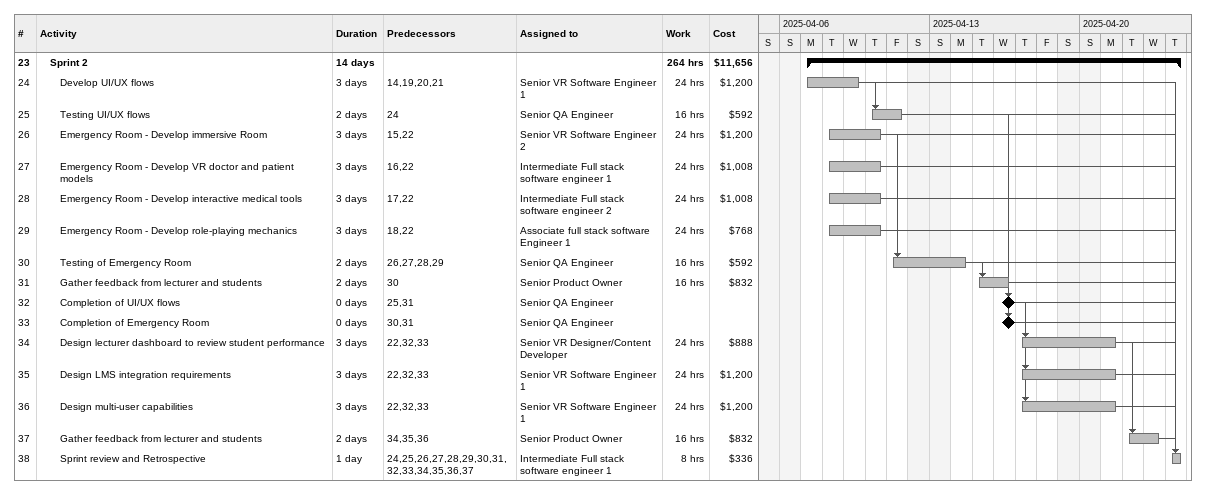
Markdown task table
| ID | Level | Task | Duration | Start | Finish | Predecessors | Resources | Work (h) | Cost ($) |
|---|---|---|---|---|---|---|---|---|---|
| 23 | 2 | **Sprint 2** | 14d | 2025-04-07 | 2025-04-24 |  |  | 264 | 11656 |
| 24 | 3 | Develop UI/UX flows | 3d | 2025-04-07 | 2025-04-09 | 14, 19, 20, 21 | Senior VR Software Engineer 1 | 24 | 1200 |
| 25 | 3 | Testing UI/UX flows | 2d | 2025-04-10 | 2025-04-11 | 24 | Senior QA Engineer | 16 | 592 |
| 26 | 3 | Emergency Room - Develop immersive Room | 3d | 2025-04-08 | 2025-04-10 | 15, 22 | Senior VR Software Engineer 2 | 24 | 1200 |
| 27 | 3 | Emergency Room - Develop VR doctor and patient models | 3d | 2025-04-08 | 2025-04-10 | 16, 22 | Intermediate Full stack software engineer 1 | 24 | 1008 |
| 28 | 3 | Emergency Room - Develop interactive medical tools | 3d | 2025-04-08 | 2025-04-10 | 17, 22 | Intermediate Full stack software engineer 2 | 24 | 1008 |
| 29 | 3 | Emergency Room - Develop role-playing mechanics | 3d | 2025-04-08 | 2025-04-10 | 18, 22 | Associate full stack software Engineer 1 | 24 | 768 |
| 30 | 3 | Testing of Emergency Room | 2d | 2025-04-11 | 2025-04-14 | 26, 27, 28, 29 | Senior QA Engineer | 16 | 592 |
| 31 | 3 | Gather feedback from lecturer and students | 2d | 2025-04-15 | 2025-04-16 | 30 | Senior Product Owner | 16 | 832 |
| 32 | 3 | Completion of UI/UX flows | 0d | 2025-04-16 | 2025-04-16 | 25, 31 | Senior QA Engineer |  |  |
| 33 | 3 | Completion of Emergency Room | 0d | 2025-04-16 | 2025-04-16 | 30, 31 | Senior QA Engineer |  |  |
| 34 | 3 | Design lecturer dashboard to review student performance | 3d | 2025-04-17 | 2025-04-21 | 22, 32, 33 | Senior VR Designer/Content Developer | 24 | 888 |
| 35 | 3 | Design LMS integration requirements | 3d | 2025-04-17 | 2025-04-21 | 22, 32, 33 | Senior VR Software Engineer 1 | 24 | 1200 |
| 36 | 3 | Design multi-user capabilities | 3d | 2025-04-17 | 2025-04-21 | 22, 32, 33 | Senior VR Software Engineer 1 | 24 | 1200 |
| 37 | 3 | Gather feedback from lecturer and students | 2d | 2025-04-22 | 2025-04-23 | 34, 35, 36 | Senior Product Owner | 16 | 832 |
| 38 | 3 | Sprint review and Retrospective | 1d | 2025-04-24 | 2025-04-24 | 24, 25, 26, 27, 28, 29, 30, 31, 32, 33, 34, 35, 36, 37 | Intermediate Full stack software engineer 1 | 8 | 336 |
